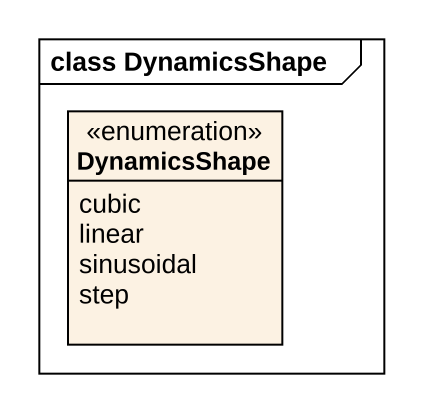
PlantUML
@startuml
mainframe class DynamicsShape
hide circle
hide empty members
enum DynamicsShape {
  cubic
  linear
  sinusoidal
  step
}
@enduml
